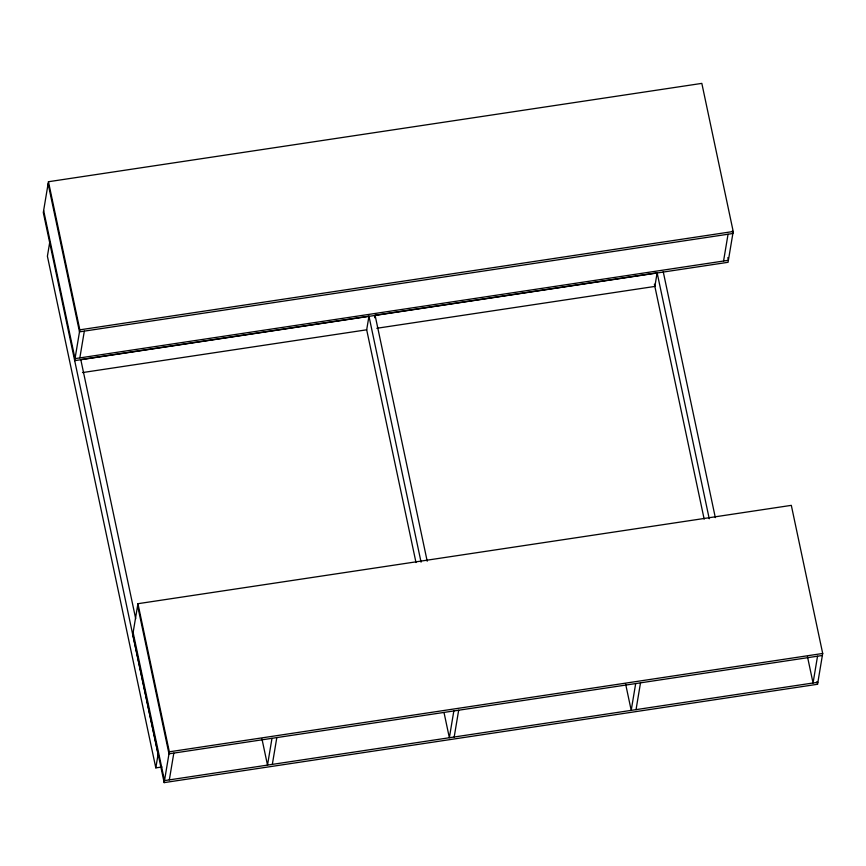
<?xml version="1.0" encoding="UTF-8"?>
<svg xmlns="http://www.w3.org/2000/svg" width="866" height="866" viewBox="0 0 866 866"><rect width="100%" height="100%" fill="white"/><g stroke="black" fill="none" stroke-linecap="round" stroke-linejoin="round"><path stroke-width="1.3" d="M48.453 181.73L79.834 329.838L74.682 360.646L728.057 262.301L733.21 231.503L701.828 83.385L48.453 181.73L43.3 212.527L158.088 754.275L155.815 767.882L161.942 766.962M49.676 242.621L47.403 256.228L155.815 767.882M79.845 357.907L84.327 331.126M137.943 603.699L132.79 634.497L164.172 782.615L817.547 684.27L822.7 653.473L791.318 505.354L137.943 603.699L169.325 751.818L164.172 782.615M169.335 779.876L173.817 753.095M271.989 738.319L267.507 765.1L261.943 738.85M272.335 764.375L276.817 737.594M415.994 562.532L366.686 329.805L368.959 316.198L80.787 359.574L135.702 618.746M374.675 317.746L375.086 315.267L657.132 272.822L709.243 518.777M453.838 710.954L449.357 737.735L444.074 712.794M454.185 737.009L458.666 710.228M657.132 272.822L654.858 286.43L376.818 328.279M635.687 683.577L631.206 710.358L625.642 684.108M636.034 709.633L640.515 682.852M723.565 261.023L728.046 234.231M817.536 656.212L813.055 682.993L807.448 656.536M79.834 329.838L733.21 231.503M82.508 372.575L366.686 329.805M169.325 751.818L822.7 653.473M822.364 655.475L168.989 753.821L137.607 605.702M817.883 682.267L164.508 780.612L133.126 632.494M732.311 230.865L732.874 233.506L79.499 331.851L48.117 183.733M727.83 257.646L728.393 260.298L75.017 358.632L43.636 210.525M816.984 681.629L817.547 684.27M663.226 271.697L715.327 517.608M654.382 284.167L704.166 519.156M375.086 315.267L427.209 561.222M368.959 316.198L421.071 562.153"/></g></svg>
